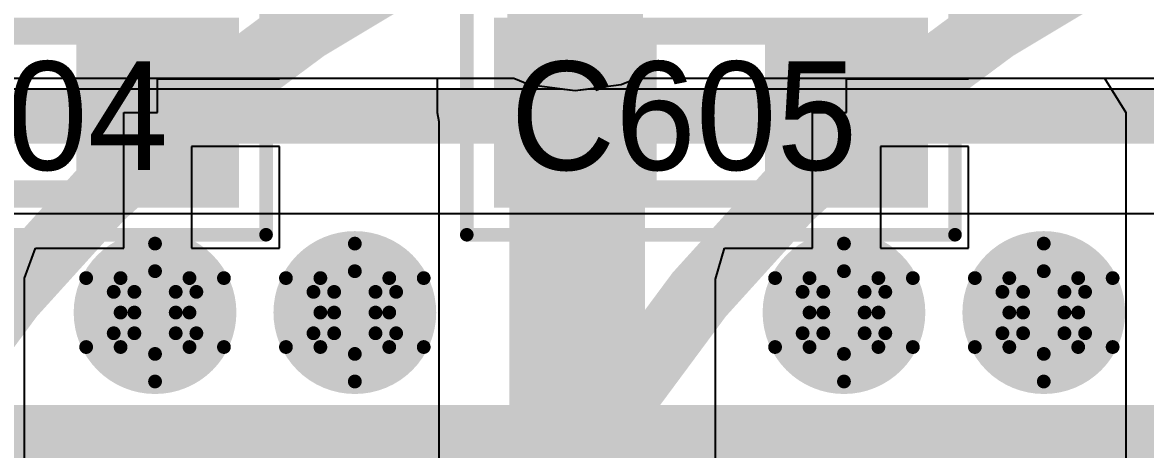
# Model space of a CAD drawing. Header units: millimetres. Extents: x 5 to 399, y 5 to 287.
# Drawn here: x 222.381 to 226.522, y 120.839 to 122.413 of the extents above; entities that cross this region are included whole.
import ezdxf

# ---------------------------------------------------------------- set-up
doc = ezdxf.new("R2010")
doc.units = ezdxf.units.MM
for name, color, linetype in [('BottomLayer', 5, 'Continuous'), ('DrillDrawing', 1, 'Continuous'), ('DrillGuide', 244, 'Continuous'), ('Mechanical13', 56, 'Continuous'), ('Mechanical7', 56, 'Continuous'), ('MidLayer1', 16, 'Continuous'), ('MidLayer2', 76, 'Continuous'), ('MultiLayer', 9, 'Continuous'), ('TopLayer', 1, 'Continuous'), ('TopOverlay', 2, 'Continuous'), ('TopPaste', 8, 'Continuous'), ('TopSolder', 216, 'Continuous'), ('ViaHoleLayer', 16, 'Continuous')]:
    doc.layers.add(name, color=color, linetype=linetype)

# ---------------------------------------------------------------- blocks, each defined once
blk = doc.blocks.new('CON_THT_3P_MTA_100_170')
at = {"layer": 'TopOverlay', "const_width": 0.2032}
blk.add_lwpolyline([(1.524, -2.54), (-6.604, -2.54)], dxfattribs=at)
blk = doc.blocks.new('0402___224')
at = {"layer": 'Mechanical13', "const_width": 0.1}
for points in [[(-0.55, 0.3), (0.55, 0.3)], [(-0.55, -0.3), (-0.55, 0.3)], [(0.55, -0.3), (0.55, 0.3)], [(-0.55, -0.3), (0.55, -0.3)]]:
    blk.add_lwpolyline(points, dxfattribs=at)
at = {"layer": 'Mechanical13', "const_width": 0.05}
for points in [[(-0.575, 0.3, 1), (-0.525, 0.3, 1)], [(-0.575, 0.3, 1), (-0.525, 0.3, 1)], [(0.525, 0.3, 1), (0.575, 0.3, 1)], [(0.525, 0.3, 1), (0.575, 0.3, 1)], [(-0.575, -0.3, 1), (-0.525, -0.3, 1)], [(-0.575, -0.3, 1), (-0.525, -0.3, 1)], [(0.525, -0.3, 1), (0.575, -0.3, 1)], [(0.525, -0.3, 1), (0.575, -0.3, 1)]]:
    blk.add_lwpolyline(points, format="xyb", close=True, dxfattribs=at)
at = {"layer": 'TopLayer'}
for points in [[(-0.25, -0.3), (-0.25, 0.3), (-0.75, -0.3), (-0.75, 0.3)], [(0.75, -0.3), (0.75, 0.3), (0.25, -0.3), (0.25, 0.3)]]:
    blk.add_solid(points, dxfattribs=at)
at = {"layer": 'TopOverlay', "const_width": 0.05}
for points in [[(-0.9, -0.45), (-0.9, 0.45)], [(-0.9, 0.45), (0.9, 0.45)], [(0.9, -0.45), (0.9, 0.45)], [(-0.9, -0.45), (0.9, -0.45)]]:
    blk.add_lwpolyline(points, dxfattribs=at)
at = {"layer": 'TopOverlay', "const_width": 0.025}
for points in [[(-0.9125, 0.45, 1), (-0.8875, 0.45, 1)], [(-0.9125, 0.45, 1), (-0.8875, 0.45, 1)], [(0.8875, 0.45, 1), (0.9125, 0.45, 1)], [(0.8875, 0.45, 1), (0.9125, 0.45, 1)], [(-0.9125, -0.45, 1), (-0.8875, -0.45, 1)], [(-0.9125, -0.45, 1), (-0.8875, -0.45, 1)], [(0.8875, -0.45, 1), (0.9125, -0.45, 1)], [(0.8875, -0.45, 1), (0.9125, -0.45, 1)]]:
    blk.add_lwpolyline(points, format="xyb", close=True, dxfattribs=at)
at = {"layer": 'TopPaste'}
for points in [[(-0.25, -0.3), (-0.25, 0.3), (-0.75, -0.3), (-0.75, 0.3)], [(0.75, -0.3), (0.75, 0.3), (0.25, -0.3), (0.25, 0.3)]]:
    blk.add_solid(points, dxfattribs=at)
at = {"layer": 'TopSolder'}
for points in [[(-0.2, -0.35), (-0.2, 0.35), (-0.8, -0.35), (-0.8, 0.35)], [(0.8, -0.35), (0.8, 0.35), (0.2, -0.35), (0.2, 0.35)]]:
    blk.add_solid(points, dxfattribs=at)
blk = doc.blocks.new('0402___301')
at = {"layer": 'Mechanical13', "const_width": 0.1}
for points in [[(-0.55, 0.3), (0.55, 0.3)], [(-0.55, -0.3), (-0.55, 0.3)], [(0.55, -0.3), (0.55, 0.3)], [(-0.55, -0.3), (0.55, -0.3)]]:
    blk.add_lwpolyline(points, dxfattribs=at)
at = {"layer": 'Mechanical13', "const_width": 0.05}
for points in [[(-0.575, 0.3, 1), (-0.525, 0.3, 1)], [(-0.575, 0.3, 1), (-0.525, 0.3, 1)], [(0.525, 0.3, 1), (0.575, 0.3, 1)], [(0.525, 0.3, 1), (0.575, 0.3, 1)], [(-0.575, -0.3, 1), (-0.525, -0.3, 1)], [(-0.575, -0.3, 1), (-0.525, -0.3, 1)], [(0.525, -0.3, 1), (0.575, -0.3, 1)], [(0.525, -0.3, 1), (0.575, -0.3, 1)]]:
    blk.add_lwpolyline(points, format="xyb", close=True, dxfattribs=at)
at = {"layer": 'TopLayer'}
for points in [[(-0.25, -0.3), (-0.25, 0.3), (-0.75, -0.3), (-0.75, 0.3)], [(0.75, -0.3), (0.75, 0.3), (0.25, -0.3), (0.25, 0.3)]]:
    blk.add_solid(points, dxfattribs=at)
at = {"layer": 'TopOverlay', "const_width": 0.05}
for points in [[(-0.9, -0.45), (-0.9, 0.45)], [(-0.9, 0.45), (0.9, 0.45)], [(0.9, -0.45), (0.9, 0.45)], [(-0.9, -0.45), (0.9, -0.45)]]:
    blk.add_lwpolyline(points, dxfattribs=at)
at = {"layer": 'TopOverlay', "const_width": 0.025}
for points in [[(-0.9125, 0.45, 1), (-0.8875, 0.45, 1)], [(-0.9125, 0.45, 1), (-0.8875, 0.45, 1)], [(0.8875, 0.45, 1), (0.9125, 0.45, 1)], [(0.8875, 0.45, 1), (0.9125, 0.45, 1)], [(-0.9125, -0.45, 1), (-0.8875, -0.45, 1)], [(-0.9125, -0.45, 1), (-0.8875, -0.45, 1)], [(0.8875, -0.45, 1), (0.9125, -0.45, 1)], [(0.8875, -0.45, 1), (0.9125, -0.45, 1)]]:
    blk.add_lwpolyline(points, format="xyb", close=True, dxfattribs=at)
at = {"layer": 'TopPaste'}
for points in [[(-0.25, -0.3), (-0.25, 0.3), (-0.75, -0.3), (-0.75, 0.3)], [(0.75, -0.3), (0.75, 0.3), (0.25, -0.3), (0.25, 0.3)]]:
    blk.add_solid(points, dxfattribs=at)
at = {"layer": 'TopSolder'}
for points in [[(-0.2, -0.35), (-0.2, 0.35), (-0.8, -0.35), (-0.8, 0.35)], [(0.8, -0.35), (0.8, 0.35), (0.2, -0.35), (0.2, 0.35)]]:
    blk.add_solid(points, dxfattribs=at)

msp = doc.modelspace()

# ---------------------------------------------------------------- linework, layer by layer
at = {"layer": 'BottomLayer'}
for p, q in [((216.1737, 122.2076), (224.1926, 122.2076)), ((224.1926, 122.2076), (224.2497, 122.1839)), ((224.5891, 122.1839), (224.6462, 122.2076)), ((224.6462, 122.2076), (232.8032, 122.2076)), ((224.2497, 122.1839), (224.4194, 122.1616)), ((224.4194, 122.1616), (224.5891, 122.1839))]:
    msp.add_line(p, q, dxfattribs=at)
at = {"layer": 'BottomLayer', "const_width": 0.3}
for points in [[(222.72, 121.344, 1), (223.02, 121.344, 1)], [(223.4566, 121.344, 1), (223.7566, 121.344, 1)], [(225.26, 121.344, 1), (225.56, 121.344, 1)], [(225.9966, 121.344, 1), (226.2966, 121.344, 1)]]:
    msp.add_lwpolyline(points, format="xyb", close=True, dxfattribs=at)
at = {"layer": 'DrillDrawing', "const_width": 0.0508}
for points in [[(222.743, 121.471), (222.87, 121.598)], [(222.87, 121.598), (222.997, 121.471)], [(223.4796, 121.471), (223.6066, 121.598)], [(223.6066, 121.598), (223.7336, 121.471)], [(225.283, 121.471), (225.41, 121.598)], [(225.41, 121.598), (225.537, 121.471)], [(226.0196, 121.471), (226.1466, 121.598)], [(226.1466, 121.598), (226.2736, 121.471)], [(222.616, 121.471), (222.743, 121.344)], [(222.616, 121.471), (222.743, 121.471)], [(222.7938, 121.4202), (222.87, 121.4964)], [(222.87, 121.4964), (222.9462, 121.4202)], [(222.997, 121.471), (223.124, 121.471)], [(222.997, 121.344), (223.124, 121.471)], [(223.3526, 121.471), (223.4796, 121.344)], [(223.3526, 121.471), (223.4796, 121.471)], [(223.5304, 121.4202), (223.6066, 121.4964)], [(223.6066, 121.4964), (223.6828, 121.4202)], [(223.7336, 121.471), (223.8606, 121.471)], [(223.7336, 121.344), (223.8606, 121.471)], [(225.156, 121.471), (225.283, 121.344)], [(225.156, 121.471), (225.283, 121.471)], [(225.3338, 121.4202), (225.41, 121.4964)], [(225.41, 121.4964), (225.4862, 121.4202)], [(225.537, 121.471), (225.664, 121.471)], [(225.537, 121.344), (225.664, 121.471)], [(225.8926, 121.471), (226.0196, 121.344)], [(225.8926, 121.471), (226.0196, 121.471)], [(226.0704, 121.4202), (226.1466, 121.4964)], [(226.1466, 121.4964), (226.2228, 121.4202)], [(226.2736, 121.471), (226.4006, 121.471)], [(226.2736, 121.344), (226.4006, 121.471)], [(222.7176, 121.4202), (222.7938, 121.344)], [(222.7176, 121.4202), (222.7938, 121.4202)], [(222.9462, 121.4202), (223.0224, 121.4202)], [(222.9462, 121.344), (223.0224, 121.4202)], [(223.4542, 121.4202), (223.5304, 121.344)], [(223.4542, 121.4202), (223.5304, 121.4202)], [(223.6828, 121.4202), (223.759, 121.4202)], [(223.6828, 121.344), (223.759, 121.4202)], [(225.2576, 121.4202), (225.3338, 121.344)], [(225.2576, 121.4202), (225.3338, 121.4202)], [(225.4862, 121.4202), (225.5624, 121.4202)], [(225.4862, 121.344), (225.5624, 121.4202)], [(225.9942, 121.4202), (226.0704, 121.344)], [(225.9942, 121.4202), (226.0704, 121.4202)], [(226.2228, 121.4202), (226.299, 121.4202)], [(226.2228, 121.344), (226.299, 121.4202)], [(222.616, 121.217), (222.743, 121.344)], [(222.7176, 121.2678), (222.7938, 121.344)], [(222.9462, 121.344), (223.0224, 121.2678)], [(222.997, 121.344), (223.124, 121.217)], [(223.3526, 121.217), (223.4796, 121.344)], [(223.4542, 121.2678), (223.5304, 121.344)], [(223.6828, 121.344), (223.759, 121.2678)], [(223.7336, 121.344), (223.8606, 121.217)], [(225.156, 121.217), (225.283, 121.344)], [(225.2576, 121.2678), (225.3338, 121.344)], [(225.4862, 121.344), (225.5624, 121.2678)], [(225.537, 121.344), (225.664, 121.217)], [(225.8926, 121.217), (226.0196, 121.344)], [(225.9942, 121.2678), (226.0704, 121.344)], [(226.2228, 121.344), (226.299, 121.2678)], [(226.2736, 121.344), (226.4006, 121.217)], [(222.7176, 121.2678), (222.7938, 121.2678)], [(222.7938, 121.2678), (222.87, 121.1916)], [(222.87, 121.1916), (222.9462, 121.2678)], [(222.9462, 121.2678), (223.0224, 121.2678)], [(223.4542, 121.2678), (223.5304, 121.2678)], [(223.5304, 121.2678), (223.6066, 121.1916)], [(223.6066, 121.1916), (223.6828, 121.2678)], [(223.6828, 121.2678), (223.759, 121.2678)], [(225.2576, 121.2678), (225.3338, 121.2678)], [(225.3338, 121.2678), (225.41, 121.1916)], [(225.41, 121.1916), (225.4862, 121.2678)], [(225.4862, 121.2678), (225.5624, 121.2678)], [(225.9942, 121.2678), (226.0704, 121.2678)], [(226.0704, 121.2678), (226.1466, 121.1916)], [(226.1466, 121.1916), (226.2228, 121.2678)], [(226.2228, 121.2678), (226.299, 121.2678)], [(222.616, 121.217), (222.743, 121.217)], [(222.743, 121.217), (222.87, 121.09)], [(222.87, 121.09), (222.997, 121.217)], [(222.997, 121.217), (223.124, 121.217)], [(223.3526, 121.217), (223.4796, 121.217)], [(223.4796, 121.217), (223.6066, 121.09)], [(223.6066, 121.09), (223.7336, 121.217)], [(223.7336, 121.217), (223.8606, 121.217)], [(225.156, 121.217), (225.283, 121.217)], [(225.283, 121.217), (225.41, 121.09)], [(225.41, 121.09), (225.537, 121.217)], [(225.537, 121.217), (225.664, 121.217)], [(225.8926, 121.217), (226.0196, 121.217)], [(226.0196, 121.217), (226.1466, 121.09)], [(226.1466, 121.09), (226.2736, 121.217)], [(226.2736, 121.217), (226.4006, 121.217)]]:
    msp.add_lwpolyline(points, dxfattribs=at)
at = {"layer": 'DrillDrawing', "const_width": 0.0254}
for points in [[(222.8573, 121.598, 1), (222.8827, 121.598, 1)], [(222.8573, 121.598, 1), (222.8827, 121.598, 1)], [(223.5939, 121.598, 1), (223.6193, 121.598, 1)], [(223.5939, 121.598, 1), (223.6193, 121.598, 1)], [(225.3973, 121.598, 1), (225.4227, 121.598, 1)], [(225.3973, 121.598, 1), (225.4227, 121.598, 1)], [(226.1339, 121.598, 1), (226.1593, 121.598, 1)], [(226.1339, 121.598, 1), (226.1593, 121.598, 1)], [(222.6033, 121.471, 1), (222.6287, 121.471, 1)], [(222.6033, 121.471, 1), (222.6287, 121.471, 1)], [(222.7303, 121.471, 1), (222.7557, 121.471, 1)], [(222.7303, 121.471, 1), (222.7557, 121.471, 1)], [(222.8573, 121.4964, 1), (222.8827, 121.4964, 1)], [(222.8573, 121.4964, 1), (222.8827, 121.4964, 1)], [(222.9843, 121.471, 1), (223.0097, 121.471, 1)], [(222.9843, 121.471, 1), (223.0097, 121.471, 1)], [(223.1113, 121.471, 1), (223.1367, 121.471, 1)], [(223.1113, 121.471, 1), (223.1367, 121.471, 1)], [(223.3399, 121.471, 1), (223.3653, 121.471, 1)], [(223.3399, 121.471, 1), (223.3653, 121.471, 1)], [(223.4669, 121.471, 1), (223.4923, 121.471, 1)], [(223.4669, 121.471, 1), (223.4923, 121.471, 1)], [(223.5939, 121.4964, 1), (223.6193, 121.4964, 1)], [(223.5939, 121.4964, 1), (223.6193, 121.4964, 1)], [(223.7209, 121.471, 1), (223.7463, 121.471, 1)], [(223.7209, 121.471, 1), (223.7463, 121.471, 1)], [(223.8479, 121.471, 1), (223.8733, 121.471, 1)], [(223.8479, 121.471, 1), (223.8733, 121.471, 1)], [(225.1433, 121.471, 1), (225.1687, 121.471, 1)], [(225.1433, 121.471, 1), (225.1687, 121.471, 1)], [(225.2703, 121.471, 1), (225.2957, 121.471, 1)], [(225.2703, 121.471, 1), (225.2957, 121.471, 1)], [(225.3973, 121.4964, 1), (225.4227, 121.4964, 1)], [(225.3973, 121.4964, 1), (225.4227, 121.4964, 1)], [(225.5243, 121.471, 1), (225.5497, 121.471, 1)], [(225.5243, 121.471, 1), (225.5497, 121.471, 1)], [(225.6513, 121.471, 1), (225.6767, 121.471, 1)], [(225.6513, 121.471, 1), (225.6767, 121.471, 1)], [(225.8799, 121.471, 1), (225.9053, 121.471, 1)], [(225.8799, 121.471, 1), (225.9053, 121.471, 1)], [(226.0069, 121.471, 1), (226.0323, 121.471, 1)], [(226.0069, 121.471, 1), (226.0323, 121.471, 1)], [(226.1339, 121.4964, 1), (226.1593, 121.4964, 1)], [(226.1339, 121.4964, 1), (226.1593, 121.4964, 1)], [(226.2609, 121.471, 1), (226.2863, 121.471, 1)], [(226.2609, 121.471, 1), (226.2863, 121.471, 1)], [(226.3879, 121.471, 1), (226.4133, 121.471, 1)], [(226.3879, 121.471, 1), (226.4133, 121.471, 1)], [(222.7049, 121.4202, 1), (222.7303, 121.4202, 1)], [(222.7049, 121.4202, 1), (222.7303, 121.4202, 1)], [(222.7811, 121.4202, 1), (222.8065, 121.4202, 1)], [(222.7811, 121.4202, 1), (222.8065, 121.4202, 1)], [(222.9335, 121.4202, 1), (222.9589, 121.4202, 1)], [(222.9335, 121.4202, 1), (222.9589, 121.4202, 1)], [(223.0097, 121.4202, 1), (223.0351, 121.4202, 1)], [(223.0097, 121.4202, 1), (223.0351, 121.4202, 1)], [(223.4415, 121.4202, 1), (223.4669, 121.4202, 1)], [(223.4415, 121.4202, 1), (223.4669, 121.4202, 1)], [(223.5177, 121.4202, 1), (223.5431, 121.4202, 1)], [(223.5177, 121.4202, 1), (223.5431, 121.4202, 1)], [(223.6701, 121.4202, 1), (223.6955, 121.4202, 1)], [(223.6701, 121.4202, 1), (223.6955, 121.4202, 1)], [(223.7463, 121.4202, 1), (223.7717, 121.4202, 1)], [(223.7463, 121.4202, 1), (223.7717, 121.4202, 1)], [(225.2449, 121.4202, 1), (225.2703, 121.4202, 1)], [(225.2449, 121.4202, 1), (225.2703, 121.4202, 1)], [(225.3211, 121.4202, 1), (225.3465, 121.4202, 1)], [(225.3211, 121.4202, 1), (225.3465, 121.4202, 1)], [(225.4735, 121.4202, 1), (225.4989, 121.4202, 1)], [(225.4735, 121.4202, 1), (225.4989, 121.4202, 1)], [(225.5497, 121.4202, 1), (225.5751, 121.4202, 1)], [(225.5497, 121.4202, 1), (225.5751, 121.4202, 1)], [(225.9815, 121.4202, 1), (226.0069, 121.4202, 1)], [(225.9815, 121.4202, 1), (226.0069, 121.4202, 1)], [(226.0577, 121.4202, 1), (226.0831, 121.4202, 1)], [(226.0577, 121.4202, 1), (226.0831, 121.4202, 1)], [(226.2101, 121.4202, 1), (226.2355, 121.4202, 1)], [(226.2101, 121.4202, 1), (226.2355, 121.4202, 1)], [(226.2863, 121.4202, 1), (226.3117, 121.4202, 1)], [(226.2863, 121.4202, 1), (226.3117, 121.4202, 1)], [(222.7303, 121.344, 1), (222.7557, 121.344, 1)], [(222.7303, 121.344, 1), (222.7557, 121.344, 1)], [(222.7811, 121.344, 1), (222.8065, 121.344, 1)], [(222.7811, 121.344, 1), (222.8065, 121.344, 1)], [(222.9335, 121.344, 1), (222.9589, 121.344, 1)], [(222.9335, 121.344, 1), (222.9589, 121.344, 1)], [(222.9843, 121.344, 1), (223.0097, 121.344, 1)], [(222.9843, 121.344, 1), (223.0097, 121.344, 1)], [(223.4669, 121.344, 1), (223.4923, 121.344, 1)], [(223.4669, 121.344, 1), (223.4923, 121.344, 1)], [(223.5177, 121.344, 1), (223.5431, 121.344, 1)], [(223.5177, 121.344, 1), (223.5431, 121.344, 1)], [(223.6701, 121.344, 1), (223.6955, 121.344, 1)], [(223.6701, 121.344, 1), (223.6955, 121.344, 1)], [(223.7209, 121.344, 1), (223.7463, 121.344, 1)], [(223.7209, 121.344, 1), (223.7463, 121.344, 1)], [(225.2703, 121.344, 1), (225.2957, 121.344, 1)], [(225.2703, 121.344, 1), (225.2957, 121.344, 1)], [(225.3211, 121.344, 1), (225.3465, 121.344, 1)], [(225.3211, 121.344, 1), (225.3465, 121.344, 1)], [(225.4735, 121.344, 1), (225.4989, 121.344, 1)], [(225.4735, 121.344, 1), (225.4989, 121.344, 1)], [(225.5243, 121.344, 1), (225.5497, 121.344, 1)], [(225.5243, 121.344, 1), (225.5497, 121.344, 1)], [(226.0069, 121.344, 1), (226.0323, 121.344, 1)], [(226.0069, 121.344, 1), (226.0323, 121.344, 1)], [(226.0577, 121.344, 1), (226.0831, 121.344, 1)], [(226.0577, 121.344, 1), (226.0831, 121.344, 1)], [(226.2101, 121.344, 1), (226.2355, 121.344, 1)], [(226.2101, 121.344, 1), (226.2355, 121.344, 1)], [(226.2609, 121.344, 1), (226.2863, 121.344, 1)], [(226.2609, 121.344, 1), (226.2863, 121.344, 1)], [(222.7049, 121.2678, 1), (222.7303, 121.2678, 1)], [(222.7049, 121.2678, 1), (222.7303, 121.2678, 1)], [(222.7811, 121.2678, 1), (222.8065, 121.2678, 1)], [(222.7811, 121.2678, 1), (222.8065, 121.2678, 1)], [(222.9335, 121.2678, 1), (222.9589, 121.2678, 1)], [(222.9335, 121.2678, 1), (222.9589, 121.2678, 1)], [(223.0097, 121.2678, 1), (223.0351, 121.2678, 1)], [(223.0097, 121.2678, 1), (223.0351, 121.2678, 1)], [(223.4415, 121.2678, 1), (223.4669, 121.2678, 1)], [(223.4415, 121.2678, 1), (223.4669, 121.2678, 1)], [(223.5177, 121.2678, 1), (223.5431, 121.2678, 1)], [(223.5177, 121.2678, 1), (223.5431, 121.2678, 1)], [(223.6701, 121.2678, 1), (223.6955, 121.2678, 1)], [(223.6701, 121.2678, 1), (223.6955, 121.2678, 1)], [(223.7463, 121.2678, 1), (223.7717, 121.2678, 1)], [(223.7463, 121.2678, 1), (223.7717, 121.2678, 1)], [(225.2449, 121.2678, 1), (225.2703, 121.2678, 1)], [(225.2449, 121.2678, 1), (225.2703, 121.2678, 1)], [(225.3211, 121.2678, 1), (225.3465, 121.2678, 1)], [(225.3211, 121.2678, 1), (225.3465, 121.2678, 1)], [(225.4735, 121.2678, 1), (225.4989, 121.2678, 1)], [(225.4735, 121.2678, 1), (225.4989, 121.2678, 1)], [(225.5497, 121.2678, 1), (225.5751, 121.2678, 1)], [(225.5497, 121.2678, 1), (225.5751, 121.2678, 1)], [(225.9815, 121.2678, 1), (226.0069, 121.2678, 1)], [(225.9815, 121.2678, 1), (226.0069, 121.2678, 1)], [(226.0577, 121.2678, 1), (226.0831, 121.2678, 1)], [(226.0577, 121.2678, 1), (226.0831, 121.2678, 1)], [(226.2101, 121.2678, 1), (226.2355, 121.2678, 1)], [(226.2101, 121.2678, 1), (226.2355, 121.2678, 1)], [(226.2863, 121.2678, 1), (226.3117, 121.2678, 1)], [(226.2863, 121.2678, 1), (226.3117, 121.2678, 1)], [(222.6033, 121.217, 1), (222.6287, 121.217, 1)], [(222.6033, 121.217, 1), (222.6287, 121.217, 1)], [(222.7303, 121.217, 1), (222.7557, 121.217, 1)], [(222.7303, 121.217, 1), (222.7557, 121.217, 1)], [(222.9843, 121.217, 1), (223.0097, 121.217, 1)], [(222.9843, 121.217, 1), (223.0097, 121.217, 1)], [(223.1113, 121.217, 1), (223.1367, 121.217, 1)], [(223.1113, 121.217, 1), (223.1367, 121.217, 1)], [(223.3399, 121.217, 1), (223.3653, 121.217, 1)], [(223.3399, 121.217, 1), (223.3653, 121.217, 1)], [(223.4669, 121.217, 1), (223.4923, 121.217, 1)], [(223.4669, 121.217, 1), (223.4923, 121.217, 1)], [(223.7209, 121.217, 1), (223.7463, 121.217, 1)], [(223.7209, 121.217, 1), (223.7463, 121.217, 1)], [(223.8479, 121.217, 1), (223.8733, 121.217, 1)], [(223.8479, 121.217, 1), (223.8733, 121.217, 1)], [(225.1433, 121.217, 1), (225.1687, 121.217, 1)], [(225.1433, 121.217, 1), (225.1687, 121.217, 1)], [(225.2703, 121.217, 1), (225.2957, 121.217, 1)], [(225.2703, 121.217, 1), (225.2957, 121.217, 1)], [(225.5243, 121.217, 1), (225.5497, 121.217, 1)], [(225.5243, 121.217, 1), (225.5497, 121.217, 1)], [(225.6513, 121.217, 1), (225.6767, 121.217, 1)], [(225.6513, 121.217, 1), (225.6767, 121.217, 1)], [(225.8799, 121.217, 1), (225.9053, 121.217, 1)], [(225.8799, 121.217, 1), (225.9053, 121.217, 1)], [(226.0069, 121.217, 1), (226.0323, 121.217, 1)], [(226.0069, 121.217, 1), (226.0323, 121.217, 1)], [(226.2609, 121.217, 1), (226.2863, 121.217, 1)], [(226.2609, 121.217, 1), (226.2863, 121.217, 1)], [(226.3879, 121.217, 1), (226.4133, 121.217, 1)], [(226.3879, 121.217, 1), (226.4133, 121.217, 1)], [(222.8573, 121.1916, 1), (222.8827, 121.1916, 1)], [(222.8573, 121.1916, 1), (222.8827, 121.1916, 1)], [(223.5939, 121.1916, 1), (223.6193, 121.1916, 1)], [(223.5939, 121.1916, 1), (223.6193, 121.1916, 1)], [(225.3973, 121.1916, 1), (225.4227, 121.1916, 1)], [(225.3973, 121.1916, 1), (225.4227, 121.1916, 1)], [(226.1339, 121.1916, 1), (226.1593, 121.1916, 1)], [(226.1339, 121.1916, 1), (226.1593, 121.1916, 1)], [(222.8573, 121.09, 1), (222.8827, 121.09, 1)], [(222.8573, 121.09, 1), (222.8827, 121.09, 1)], [(223.5939, 121.09, 1), (223.6193, 121.09, 1)], [(223.5939, 121.09, 1), (223.6193, 121.09, 1)], [(225.3973, 121.09, 1), (225.4227, 121.09, 1)], [(225.3973, 121.09, 1), (225.4227, 121.09, 1)], [(226.1339, 121.09, 1), (226.1593, 121.09, 1)], [(226.1339, 121.09, 1), (226.1593, 121.09, 1)]]:
    msp.add_lwpolyline(points, format="xyb", close=True, dxfattribs=at)
at = {"layer": 'DrillGuide', "const_width": 0.125}
for points in [[(222.8075, 121.344, 1), (222.9325, 121.344, 1)], [(223.5441, 121.344, 1), (223.6691, 121.344, 1)], [(225.3475, 121.344, 1), (225.4725, 121.344, 1)], [(226.0841, 121.344, 1), (226.2091, 121.344, 1)]]:
    msp.add_lwpolyline(points, format="xyb", close=True, dxfattribs=at)
at = {"layer": 'Mechanical7', "const_width": 0.254}
for points in [[(231.2014, 118.2384, 1), (221.2014, 118.2384, 1)], [(233.7414, 118.2384, 1), (223.7414, 118.2384, 1)], [(236.2814, 118.2384, 1), (226.2814, 118.2384, 1)]]:
    msp.add_lwpolyline(points, format="xyb", close=True, dxfattribs=at)
at = {"layer": 'MidLayer1'}
for p, q in [((216.089, 122.1684), (224.3677, 122.1684)), ((224.3677, 122.1684), (224.4194, 122.1616)), ((224.4194, 122.1616), (224.4711, 122.1684)), ((224.4711, 122.1684), (232.9783, 122.1684))]:
    msp.add_line(p, q, dxfattribs=at)
at = {"layer": 'MidLayer1', "const_width": 0.3}
for points in [[(222.72, 121.344, 1), (223.02, 121.344, 1)], [(223.4566, 121.344, 1), (223.7566, 121.344, 1)], [(225.26, 121.344, 1), (225.56, 121.344, 1)], [(225.9966, 121.344, 1), (226.2966, 121.344, 1)]]:
    msp.add_lwpolyline(points, format="xyb", close=True, dxfattribs=at)
at = {"layer": 'MidLayer2'}
msp.add_line((212.2924, 121.7095), (233.2741, 121.7095), dxfattribs=at)
at = {"layer": 'MidLayer2', "const_width": 0.2}
msp.add_lwpolyline([(212.2924, 122.0664), (233.2741, 122.0664)], dxfattribs=at)
at = {"layer": 'MidLayer2', "const_width": 0.3}
for points in [[(222.72, 121.344, 1), (223.02, 121.344, 1)], [(223.4566, 121.344, 1), (223.7566, 121.344, 1)], [(225.26, 121.344, 1), (225.56, 121.344, 1)], [(225.9966, 121.344, 1), (226.2966, 121.344, 1)]]:
    msp.add_lwpolyline(points, format="xyb", close=True, dxfattribs=at)
at = {"layer": 'MultiLayer', "const_width": 0.3}
for points in [[(222.72, 121.344, 1), (223.02, 121.344, 1)], [(223.4566, 121.344, 1), (223.7566, 121.344, 1)], [(225.26, 121.344, 1), (225.56, 121.344, 1)], [(225.9966, 121.344, 1), (226.2966, 121.344, 1)]]:
    msp.add_lwpolyline(points, format="xyb", close=True, dxfattribs=at)
at = {"layer": 'TopLayer'}
for p, q in [((222.8794, 122.0806), (222.8794, 122.2056)), ((222.8794, 122.2056), (223.3294, 122.2056)), ((223.3294, 122.2056), (223.3294, 122.2076)), ((223.3294, 122.2076), (223.9096, 122.2076)), ((223.9096, 122.2076), (223.9096, 122.0806)), ((225.4194, 122.0806), (225.4194, 122.2056)), ((225.4194, 122.2056), (225.8694, 122.2056)), ((225.8694, 122.2056), (225.8694, 122.2076)), ((225.8694, 122.2076), (226.3702, 122.2076)), ((226.3702, 122.2076), (226.4496, 122.0806)), ((222.7544, 121.5806), (222.7544, 122.0806)), ((222.7544, 122.0806), (222.8794, 122.0806)), ((223.9096, 122.0806), (223.9162, 122.0474)), ((225.2944, 121.5806), (225.2944, 122.0806)), ((225.2944, 122.0806), (225.4194, 122.0806)), ((226.4496, 122.0806), (226.4496, 119.3874)), ((223.9162, 122.0474), (223.9162, 119.3901)), ((223.3294, 121.9556), (223.0044, 121.9556)), ((223.0044, 121.9556), (223.0044, 121.5806)), ((223.3294, 121.5806), (223.3294, 121.9556)), ((225.8694, 121.9556), (225.5444, 121.9556)), ((225.5444, 121.9556), (225.5444, 121.5806)), ((225.8694, 121.5806), (225.8694, 121.9556)), ((222.3892, 121.4702), (222.4294, 121.5806)), ((222.4294, 121.5806), (222.7544, 121.5806)), ((223.0044, 121.5806), (223.3294, 121.5806)), ((224.9358, 121.4675), (224.9694, 121.5806)), ((224.9694, 121.5806), (225.2944, 121.5806)), ((225.5444, 121.5806), (225.8694, 121.5806)), ((222.3892, 119.5008), (222.3892, 121.4702)), ((224.9358, 119.3768), (224.9358, 121.4675))]:
    msp.add_line(p, q, dxfattribs=at)
at = {"layer": 'TopLayer', "const_width": 0.5}
for points in [[(224.4194, 122.0806), (224.4194, 122.8172)], [(224.426, 118.3618), (224.426, 122.0806)]]:
    msp.add_lwpolyline(points, dxfattribs=at)
at = {"layer": 'TopLayer'}
for points, const_width in [([(224.2944, 122.0806, 1), (224.5444, 122.0806, 1)], 0.25), ([(224.301, 122.0806, 1), (224.551, 122.0806, 1)], 0.25), ([(222.72, 121.344, 1), (223.02, 121.344, 1)], 0.3), ([(223.4566, 121.344, 1), (223.7566, 121.344, 1)], 0.3), ([(225.26, 121.344, 1), (225.56, 121.344, 1)], 0.3), ([(225.9966, 121.344, 1), (226.2966, 121.344, 1)], 0.3)]:
    msp.add_lwpolyline(points, format="xyb", close=True, dxfattribs=dict(at, const_width=const_width))
at = {"layer": 'ViaHoleLayer', "const_width": 0.125}
for points in [[(222.8075, 121.344, 1), (222.9325, 121.344, 1)], [(223.5441, 121.344, 1), (223.6691, 121.344, 1)], [(225.3475, 121.344, 1), (225.4725, 121.344, 1)], [(226.0841, 121.344, 1), (226.2091, 121.344, 1)]]:
    msp.add_lwpolyline(points, format="xyb", close=True, dxfattribs=at)

# ---------------------------------------------------------------- block references
for name, p, rotation in [('0402___301', (222.3794, 122.0806), 360), ('0402___224', (224.9194, 122.0806), 360), ('CON_THT_3P_MTA_100_170', (221.87, 118.3618), 180)]:
    msp.add_blockref(name, p, dxfattribs=dict(rotation=rotation))

# ---------------------------------------------------------------- texts
at = {"layer": 'TopOverlay'}
for s, p in [('C604', (221.6404, 121.8692)), ('C605', (224.1804, 121.8692))]:
    msp.add_text(s, height=0.4, dxfattribs=at).set_placement(p)

doc.saveas('drawing.dxf')
